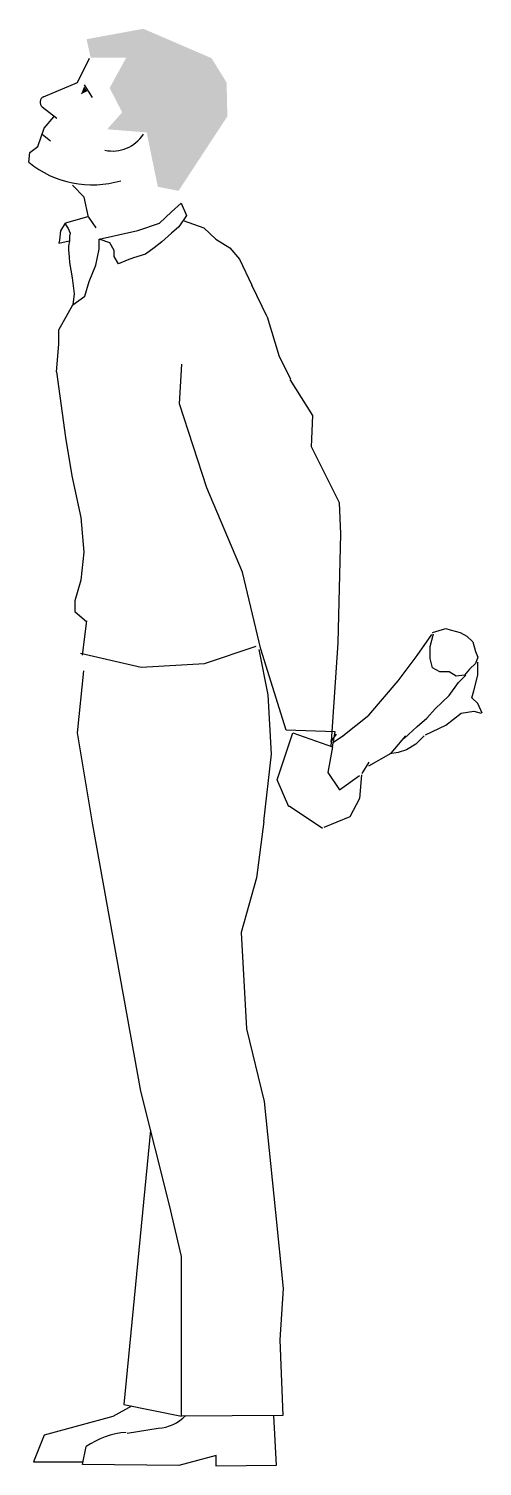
# Model space of a CAD drawing. Extents: x 17.98 to 18.54, y 3.36 to 5.12.
import ezdxf

# ---------------------------------------------------------------- set-up
doc = ezdxf.new("R2010")
doc.units = 0
doc.header["$LTSCALE"] = 100
doc.header["$MEASUREMENT"] = 0
doc.layers.add('P-PESSOA', color=2, linetype='CONTINUOUS')

msp = doc.modelspace()

# ---------------------------------------------------------------- linework, layer by layer
at = {"layer": 'P-PESSOA'}
for p, q in [((18.0394, 5.0533), (18.0542, 5.0831)), ((17.9979, 5.0359), (18.0394, 5.0533)), ((18.0476, 5.0507), (18.0574, 5.035)), ((17.9962, 5.0236), (18.0143, 5.0096)), ((17.9987, 4.9974), (18.0104, 5.0113)), ((17.9907, 4.9749), (17.9987, 4.9974)), ((17.9961, 4.9902), (18.0065, 4.9821)), ((17.9797, 4.9557), (17.981, 4.9678)), ((17.981, 4.9678), (17.9907, 4.9749)), ((18.0475, 4.9131), (18.0332, 4.9275)), ((18.053, 4.8887), (18.0475, 4.9131)), ((18.14, 4.8812), (18.1546, 4.895)), ((18.1546, 4.895), (18.1665, 4.9057)), ((18.1665, 4.9057), (18.173, 4.8905)), ((18.0242, 4.8811), (18.0186, 4.8718)), ((18.0517, 4.889), (18.0249, 4.8811)), ((18.0249, 4.8811), (18.0249, 4.8797)), ((18.0249, 4.8797), (18.0279, 4.8746)), ((18.053, 4.8887), (18.0618, 4.8755)), ((18.1135, 4.8721), (18.14, 4.8812)), ((18.1637, 4.8766), (18.1546, 4.8691)), ((18.173, 4.8905), (18.1637, 4.8766)), ((18.1689, 4.8843), (18.1942, 4.8753)), ((18.0173, 4.8603), (18.0167, 4.8567)), ((18.0167, 4.8567), (18.0292, 4.8596)), ((18.0186, 4.8718), (18.0173, 4.8603)), ((18.0279, 4.8746), (18.0305, 4.8689)), ((18.0298, 4.8596), (18.0286, 4.8531)), ((18.0305, 4.8689), (18.0298, 4.8653)), ((18.0298, 4.8653), (18.0298, 4.8596)), ((18.0658, 4.8616), (18.1135, 4.8721)), ((18.0791, 4.8569), (18.0658, 4.8616)), ((18.0658, 4.8494), (18.0658, 4.8616)), ((18.1426, 4.8585), (18.1335, 4.851)), ((18.1546, 4.8691), (18.1426, 4.8585)), ((18.1942, 4.8753), (18.2088, 4.8616)), ((18.2088, 4.8616), (18.226, 4.851)), ((18.0286, 4.8531), (18.0286, 4.8487)), ((18.0286, 4.8487), (18.0292, 4.8395)), ((18.0619, 4.8296), (18.0658, 4.8494)), ((18.0844, 4.8478), (18.0791, 4.8569)), ((18.0844, 4.8403), (18.0844, 4.8478)), ((18.1228, 4.8433), (18.1081, 4.8387)), ((18.1335, 4.851), (18.1228, 4.8433)), ((18.226, 4.851), (18.2379, 4.8371)), ((18.0292, 4.8395), (18.0298, 4.8329)), ((18.0298, 4.8329), (18.0328, 4.8144)), ((18.0539, 4.8099), (18.0619, 4.8296)), ((18.0897, 4.8312), (18.0844, 4.8403)), ((18.1002, 4.8358), (18.0897, 4.8312)), ((18.1081, 4.8387), (18.1002, 4.8358)), ((18.2379, 4.8371), (18.2531, 4.8054)), ((18.0328, 4.8144), (18.0353, 4.7946)), ((18.0486, 4.7917), (18.0539, 4.8099)), ((18.2718, 4.7666), (18.2531, 4.8054)), ((18.0353, 4.7946), (18.0338, 4.7813)), ((18.0338, 4.7813), (18.0486, 4.7917)), ((18.0168, 4.7507), (18.0338, 4.7813)), ((18.2718, 4.7666), (18.2865, 4.7178)), ((18.0168, 4.7329), (18.0168, 4.7507)), ((18.0138, 4.6992), (18.0168, 4.7329)), ((18.2865, 4.7178), (18.3002, 4.6904)), ((18.1644, 4.6599), (18.1674, 4.7087)), ((18.0138, 4.6992), (18.0249, 4.6186)), ((18.3278, 4.6456), (18.3, 4.6899)), ((18.1977, 4.5569), (18.1644, 4.6599)), ((18.326, 4.6074), (18.3278, 4.6456)), ((18.0249, 4.6186), (18.0324, 4.5718)), ((18.3605, 4.5388), (18.326, 4.6074)), ((18.0324, 4.5718), (18.0435, 4.5207)), ((18.2417, 4.4537), (18.1977, 4.5569)), ((18.3621, 4.5007), (18.3605, 4.5388)), ((18.0435, 4.5207), (18.0472, 4.4783)), ((18.3588, 4.3674), (18.3621, 4.5007)), ((18.0472, 4.4783), (18.0435, 4.4442)), ((18.2642, 4.3595), (18.2417, 4.4537)), ((18.0435, 4.4442), (18.0361, 4.4187)), ((18.0361, 4.4187), (18.0361, 4.4058)), ((18.0361, 4.4058), (18.051, 4.3931)), ((18.0456, 4.3524), (18.0508, 4.3944)), ((18.4743, 4.38), (18.4905, 4.3847)), ((18.4905, 4.3847), (18.4959, 4.3832)), ((18.4959, 4.3832), (18.5081, 4.38)), ((18.35, 4.2404), (18.3588, 4.3674)), ((18.4553, 4.352), (18.4736, 4.3777)), ((18.4715, 4.3629), (18.4756, 4.3785)), ((18.5081, 4.38), (18.5163, 4.3754)), ((18.5163, 4.3754), (18.5237, 4.3684)), ((18.5237, 4.3684), (18.5271, 4.3567)), ((18.0433, 4.3545), (18.1173, 4.3375)), ((18.1951, 4.342), (18.2582, 4.3634)), ((18.273, 4.3035), (18.2621, 4.359)), ((18.2952, 4.2602), (18.2642, 4.3595)), ((18.4323, 4.3209), (18.4553, 4.352)), ((18.4715, 4.3552), (18.4715, 4.3629)), ((18.4715, 4.3482), (18.4715, 4.3552)), ((18.4743, 4.3365), (18.4715, 4.3482)), ((18.5271, 4.3567), (18.5298, 4.3497)), ((18.5298, 4.3497), (18.5271, 4.3419)), ((18.0394, 4.257), (18.0472, 4.333)), ((18.1173, 4.3375), (18.1951, 4.342)), ((18.4831, 4.3318), (18.4743, 4.3365)), ((18.4946, 4.3318), (18.4831, 4.3318)), ((18.5034, 4.3264), (18.4946, 4.3318)), ((18.5196, 4.3349), (18.5135, 4.3279)), ((18.5271, 4.3419), (18.5196, 4.3349)), ((18.5298, 4.3279), (18.5298, 4.3435)), ((18.3964, 4.2789), (18.4323, 4.3209)), ((18.4946, 4.303), (18.5061, 4.3186)), ((18.5135, 4.3279), (18.5034, 4.3264)), ((18.5061, 4.3186), (18.5149, 4.3279)), ((18.5251, 4.3085), (18.5298, 4.3279)), ((18.2769, 4.2311), (18.273, 4.3035)), ((18.4776, 4.2867), (18.4946, 4.303)), ((18.5224, 4.2999), (18.5251, 4.3085)), ((18.5298, 4.2929), (18.5224, 4.2999)), ((18.3645, 4.2533), (18.3964, 4.2789)), ((18.4675, 4.275), (18.4776, 4.2867)), ((18.4905, 4.2665), (18.5095, 4.2813)), ((18.5095, 4.2813), (18.5251, 4.2836)), ((18.5251, 4.2836), (18.5339, 4.2813)), ((18.5352, 4.2813), (18.5298, 4.2929)), ((18.3549, 4.2582), (18.2952, 4.2602)), ((18.4397, 4.2502), (18.4553, 4.2649)), ((18.4553, 4.2649), (18.4675, 4.275)), ((18.4655, 4.2548), (18.4905, 4.2665)), ((18.0582, 4.1445), (18.0394, 4.257)), ((18.2842, 4.1996), (18.3032, 4.257)), ((18.3032, 4.257), (18.3519, 4.24)), ((18.3499, 4.246), (18.3565, 4.2556)), ((18.3519, 4.24), (18.3549, 4.2582)), ((18.3652, 4.2533), (18.3523, 4.2447)), ((18.4235, 4.2323), (18.4417, 4.2533)), ((18.4539, 4.2432), (18.4424, 4.2362)), ((18.4641, 4.2533), (18.4539, 4.2432)), ((18.2676, 4.1486), (18.2769, 4.2311)), ((18.3519, 4.24), (18.3461, 4.2085)), ((18.3964, 4.2167), (18.4235, 4.2323)), ((18.4323, 4.233), (18.4221, 4.2315)), ((18.4424, 4.2362), (18.4323, 4.233)), ((18.3461, 4.2085), (18.3602, 4.1874)), ((18.3962, 4.2211), (18.3879, 4.2075)), ((18.2982, 4.1663), (18.2842, 4.1996)), ((18.3602, 4.1874), (18.3848, 4.205)), ((18.3874, 4.2057), (18.3848, 4.1767)), ((18.3848, 4.1767), (18.3729, 4.1543)), ((18.2989, 4.1678), (18.3395, 4.1405)), ((18.3729, 4.1543), (18.3413, 4.1412)), ((18.1172, 3.8183), (18.0582, 4.1445)), ((18.2676, 4.1486), (18.2587, 4.0797)), ((18.2587, 4.0797), (18.2398, 4.0125)), ((18.2398, 4.0125), (18.2464, 3.8945)), ((18.2464, 3.8945), (18.268, 3.8059)), ((18.1521, 3.6787), (18.1172, 3.8183)), ((18.268, 3.8059), (18.2818, 3.6696)), ((18.129, 3.7708), (18.0963, 3.4346)), ((18.1667, 3.6158), (18.1521, 3.6787)), ((18.2818, 3.6696), (18.2915, 3.5766)), ((18.1667, 3.4205), (18.1667, 3.6158)), ((18.2915, 3.5766), (18.2873, 3.5138)), ((18.2873, 3.5138), (18.2909, 3.4212)), ((18.1057, 3.4327), (18.0827, 3.4201)), ((18.0963, 3.4346), (18.1667, 3.4205)), ((18.0827, 3.4201), (17.9988, 3.3972)), ((18.2909, 3.4212), (18.1667, 3.4205)), ((18.2795, 3.4212), (18.2828, 3.3602)), ((17.9988, 3.3972), (17.9857, 3.3645)), ((18.1002, 3.3994), (18.1382, 3.4056)), ((18.0457, 3.3613), (18.05, 3.3831)), ((17.9857, 3.3645), (18.0457, 3.3645)), ((18.2092, 3.3722), (18.1634, 3.3602)), ((18.2092, 3.3591), (18.2092, 3.3722)), ((18.1634, 3.3602), (18.0457, 3.3613)), ((18.2828, 3.3602), (18.2092, 3.3591))]:
    msp.add_line(p, q, dxfattribs=at)
for centre, radius, start, end in [((18.0007, 5.0293), 0.00717, 112.7948, 232.125), ((18.0821, 5.015), 0.0455, 258.581, 326.6588), ((18.0576, 5.0517), 0.1236, 230.9706, 286.4782), ((18.1353, 3.4565), 0.051, 273.2902, 316.2578), ((18.1071, 3.3003), 0.1006, 94.5718, 124.5744)]:
    msp.add_arc(centre, radius, start, end, dxfattribs=at)
for points in [[(18.0506, 5.1064), (18.1201, 5.1192), (18.0555, 5.084), (18.2036, 5.0832)], [(18.1038, 5.0922), (18.2036, 5.0832), (18.0788, 5.0467), (18.2221, 5.0534)], [(18.0788, 5.0467), (18.2221, 5.0534), (18.0942, 5.0169), (18.223, 5.0119)], [(18.0476, 5.0487), (18.0437, 5.0389), (18.0515, 5.0428)], [(18.0942, 5.0169), (18.223, 5.0119), (18.0758, 4.9961), (18.1242, 4.9923)], [(18.223, 5.0119), (18.1242, 4.9923), (18.1632, 4.9207), (18.1378, 4.9258)]]:
    msp.add_solid(points, dxfattribs=at)

doc.saveas('drawing.dxf')
